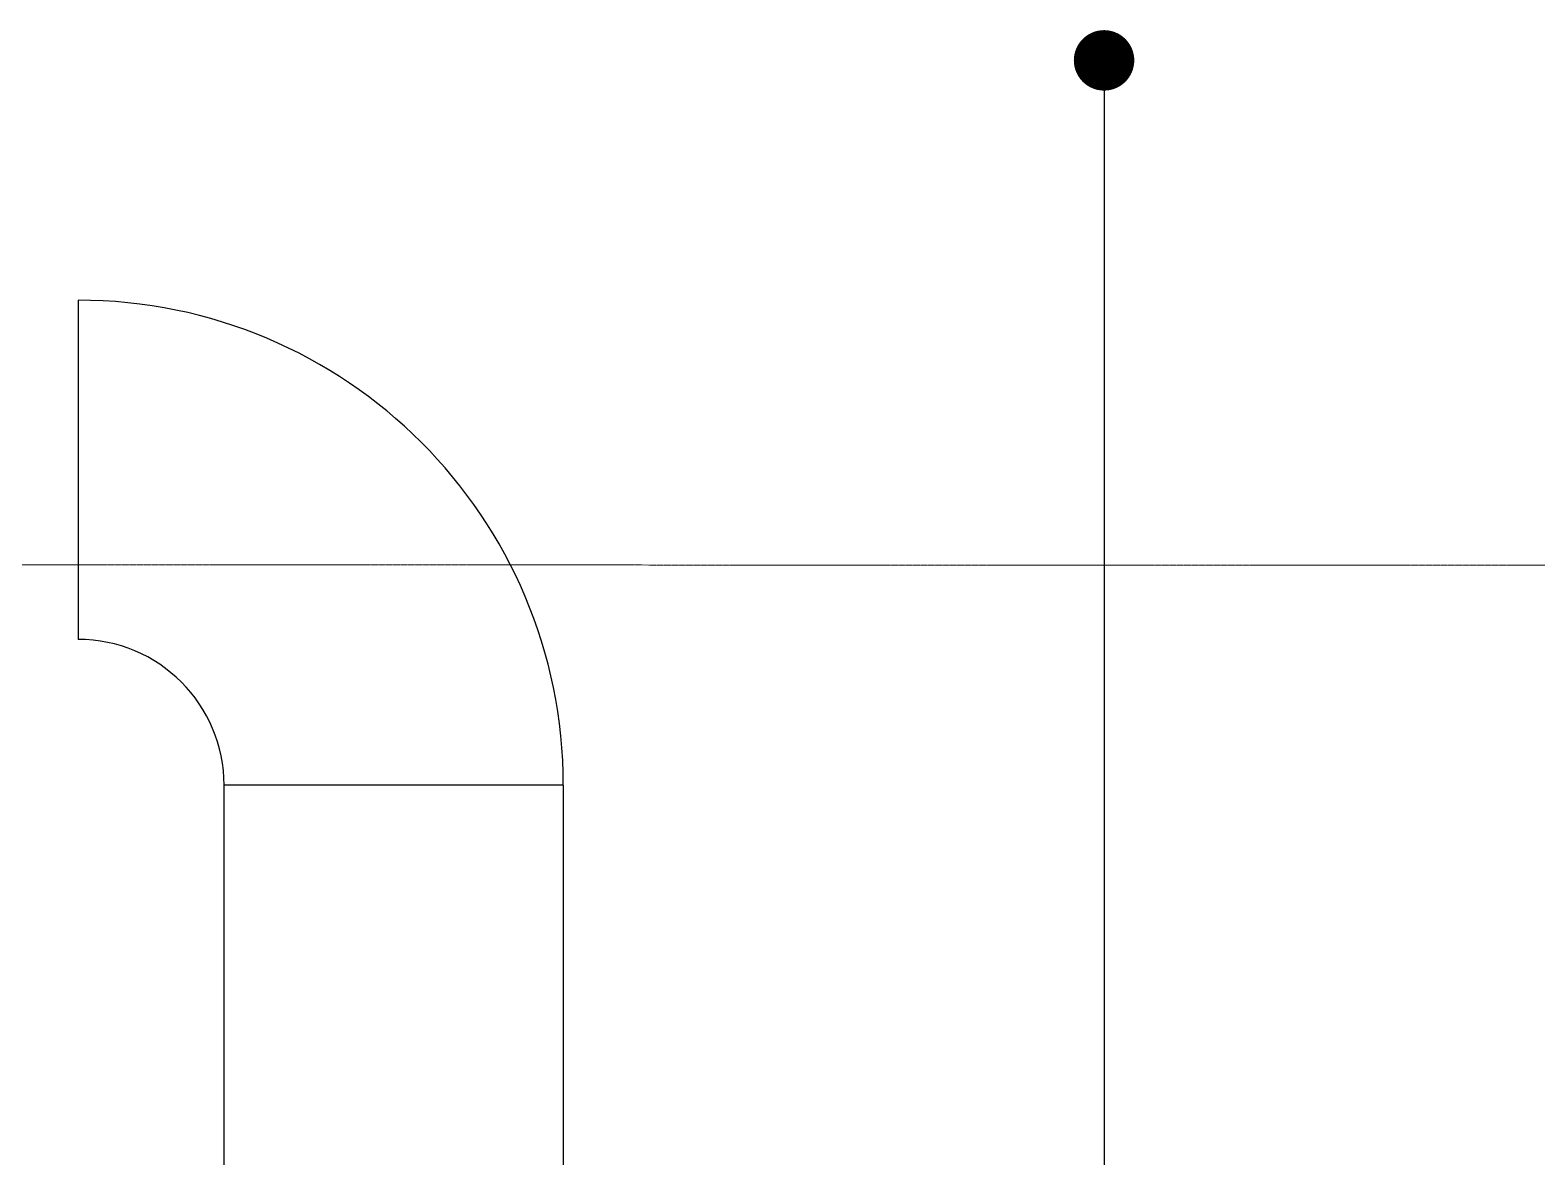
# Model space of a CAD drawing. Extents: x -76427 to 292734, y -42117 to 131250.
# Drawn here: x 12635 to 13382, y -36299 to -35740 of the extents above; entities that cross this region are included whole.
import ezdxf

# ---------------------------------------------------------------- set-up
doc = ezdxf.new("R2010")
doc.units = 0
doc.header["$LTSCALE"] = 10
doc.linetypes.add('H12PL1$0$CENTERK4', pattern=[0.3582, 0.3333, -0.0083, 0.0083, -0.0083])
for name, color, linetype in [('H12PL1$0$L10_14_SIKICHI', 252, 'Continuous'), ('XFM7P10PV$0$U-PV-PIPE-SUS', 252, 'Continuous'), ('XFM7P10PV-200K$0$U-PV-PIPE-SUS', 200, 'Continuous')]:
    doc.layers.add(name, color=color, linetype=linetype)
doc.styles.add('XFM7P10PV$0$PX-TEXT', font='isocp.shx', dxfattribs={"width": 0.7, "bigfont": 'CHINESET.shx'})
doc.styles.add('XFM7P10PV-200K$0$PX-TEXT', font='isocp.shx', dxfattribs={"width": 0.7, "bigfont": 'CHINESET.shx'})
doc.dimstyles.new('XFM7P10PV$0$PX-400', dxfattribs={"dimscale": 1000, "dimtxt": 0.25, "dimasz": 0.03, "dimexe": 0.1, "dimexo": 0.1, "dimgap": 0.05, "dimtad": 1, "dimdec": 0, "dimzin": 0, "dimdsep": 46, "dimtxsty": 'XFM7P10PV$0$PX-TEXT', "dimblk": 'XFM7P10PV$0$_Dot', "dimcen": 2, "dimclrd": 2, "dimclre": 1, "dimclrt": 4, "dimadec": 0, "dimazin": 0, "dimtfac": 1, "dimtdec": 0, "dimtix": 1, "dimtmove": 2, "dimatfit": 3, "dimfxl": 1, "dimtvp": 1, "dimtolj": 1, "dimtzin": 0, "dimarcsym": 0})
doc.dimstyles.new('XFM7P10PV-200K$0$PX-400', dxfattribs={"dimscale": 1000, "dimtxt": 0.25, "dimasz": 0.03, "dimexe": 0.1, "dimexo": 0.1, "dimgap": 0.05, "dimtad": 1, "dimdec": 0, "dimzin": 0, "dimdsep": 46, "dimtxsty": 'XFM7P10PV-200K$0$PX-TEXT', "dimblk": 'XFM7P10PV-200K$0$_Dot', "dimcen": 2, "dimclrd": 2, "dimclre": 1, "dimclrt": 4, "dimadec": 0, "dimazin": 0, "dimtfac": 1, "dimtdec": 0, "dimtix": 1, "dimtmove": 2, "dimatfit": 3, "dimfxl": 1, "dimtvp": 1, "dimtolj": 1, "dimtzin": 0, "dimarcsym": 0})

# ---------------------------------------------------------------- blocks, each defined once
blk = doc.blocks.new('H12PL1')
at = {"layer": 'H12PL1$0$L10_14_SIKICHI', "linetype": 'H12PL1$0$CENTERK4', "lineweight": 0}
blk.add_line((96438.83, -36025.4), (10638.84, -36004.43), dxfattribs=at)
blk = doc.blocks.new('XFM7P10PV-200K$0$_Dot')
at = {"color": 0, "linetype": 'ByBlock', "lineweight": -2}
blk.add_line((-0.5, 0), (-1, 0), dxfattribs=at)
at = {"color": 0, "linetype": 'ByBlock', "const_width": 0.5}
blk.add_lwpolyline([(-0.25, 0, 1), (0.25, 0, 1)], format="xyb", close=True, dxfattribs=at)
blk = doc.blocks.new('*D349')
at = {"color": 2, "lineweight": -2, "transparency": 16777216}
blk.add_line((13167.37, -35784.63), (13167.37, -39024.63), dxfattribs=at)
at = {"layer": 'DEFPOINTS', "color": 0, "transparency": 16777216}
for p in [(13167.37, -35754.63), (13167.37, -39054.63), (13167.37, -39054.63)]:
    blk.add_point(p, dxfattribs=at)
at = {"color": 2, "lineweight": -2, "transparency": 16777216, "xscale": 30, "yscale": 30, "zscale": 30}
for p, rotation in [((13167.37, -35754.63), 90), ((13167.37, -39054.63), 270)]:
    blk.add_blockref('XFM7P10PV-200K$0$_Dot', p, dxfattribs=dict(at, rotation=rotation))
at = {"color": 4, "transparency": 16777216, "insert": (12992.37, -37404.63), "char_height": 250, "attachment_point": 5, "rotation": 90, "style": 'XFM7P10PV-200K$0$PX-TEXT'}
blk.add_mtext('\\A1;3300', dxfattribs=at)
blk = doc.blocks.new('XFM7P10PV$0$_Dot')
at = {"color": 0, "linetype": 'ByBlock', "lineweight": -2}
blk.add_line((-0.5, 0), (-1, 0), dxfattribs=at)
at = {"color": 0, "linetype": 'ByBlock', "const_width": 0.5}
blk.add_lwpolyline([(-0.25, 0, 1), (0.25, 0, 1)], format="xyb", close=True, dxfattribs=at)
blk = doc.blocks.new('*D423')
at = {"color": 2, "lineweight": -2, "transparency": 16777216}
blk.add_line((13167.37, -35784.63), (13167.37, -39024.63), dxfattribs=at)
at = {"layer": 'DEFPOINTS', "color": 0, "transparency": 16777216}
for p in [(13167.37, -35754.63), (13167.37, -39054.63), (13167.37, -39054.63)]:
    blk.add_point(p, dxfattribs=at)
at = {"color": 2, "lineweight": -2, "transparency": 16777216, "xscale": 30, "yscale": 30, "zscale": 30}
for p, rotation in [((13167.37, -35754.63), 90), ((13167.37, -39054.63), 270)]:
    blk.add_blockref('XFM7P10PV$0$_Dot', p, dxfattribs=dict(at, rotation=rotation))
at = {"color": 4, "transparency": 16777216, "insert": (12992.37, -37404.63), "char_height": 250, "attachment_point": 5, "rotation": 90, "style": 'XFM7P10PV$0$PX-TEXT'}
blk.add_mtext('\\A1;3300', dxfattribs=at)
blk = doc.blocks.new('XFM7P10PV-200K')
at = {"layer": 'XFM7P10PV-200K$0$U-PV-PIPE-SUS'}
for p, q in [((12658.47, -35873.61), (12658.47, -36041.89)), ((12730.84, -36782.37), (12730.84, -36114.29)), ((12899.14, -36114.29), (12730.86, -36114.29)), ((12899.14, -36114.29), (12899.14, -36782.37))]:
    blk.add_line(p, q, dxfattribs=at)
for radius in [240.67, 72.4]:
    blk.add_arc((12658.47, -36114.29), radius, 0, 90, dxfattribs=at)
dim = blk.add_linear_dim(base=(13167.37, -39054.63), p1=(13167.37, -35754.63), p2=(13167.37, -39054.63), angle=90, dimstyle='XFM7P10PV-200K$0$PX-400')
dim.commit()
dim.dimension.update_dxf_attribs({"geometry": '*D349', "text_midpoint": (12992.37, -37404.63)})
blk = doc.blocks.new('XFM7P10PV')
at = {"layer": 'XFM7P10PV$0$U-PV-PIPE-SUS'}
for p, q in [((12658.47, -35873.61), (12658.47, -36041.89)), ((12730.84, -36782.37), (12730.84, -36114.29)), ((12899.14, -36114.29), (12730.86, -36114.29)), ((12899.14, -36114.29), (12899.14, -36782.37))]:
    blk.add_line(p, q, dxfattribs=at)
for radius in [240.67, 72.4]:
    blk.add_arc((12658.47, -36114.29), radius, 0, 90, dxfattribs=at)
dim = blk.add_linear_dim(base=(13167.37, -39054.63), p1=(13167.37, -35754.63), p2=(13167.37, -39054.63), angle=90, dimstyle='XFM7P10PV$0$PX-400')
dim.commit()
dim.dimension.update_dxf_attribs({"geometry": '*D423', "text_midpoint": (12992.37, -37404.63)})

msp = doc.modelspace()

# ---------------------------------------------------------------- block references
msp.add_blockref('XFM7P10PV', (0, 0))

# ---------------------------------------------------------------- next in the draw order: block references
msp.add_blockref('H12PL1', (0, 0))

# ---------------------------------------------------------------- next in the draw order: block references
msp.add_blockref('XFM7P10PV-200K', (0, 0))

doc.saveas('drawing.dxf')
